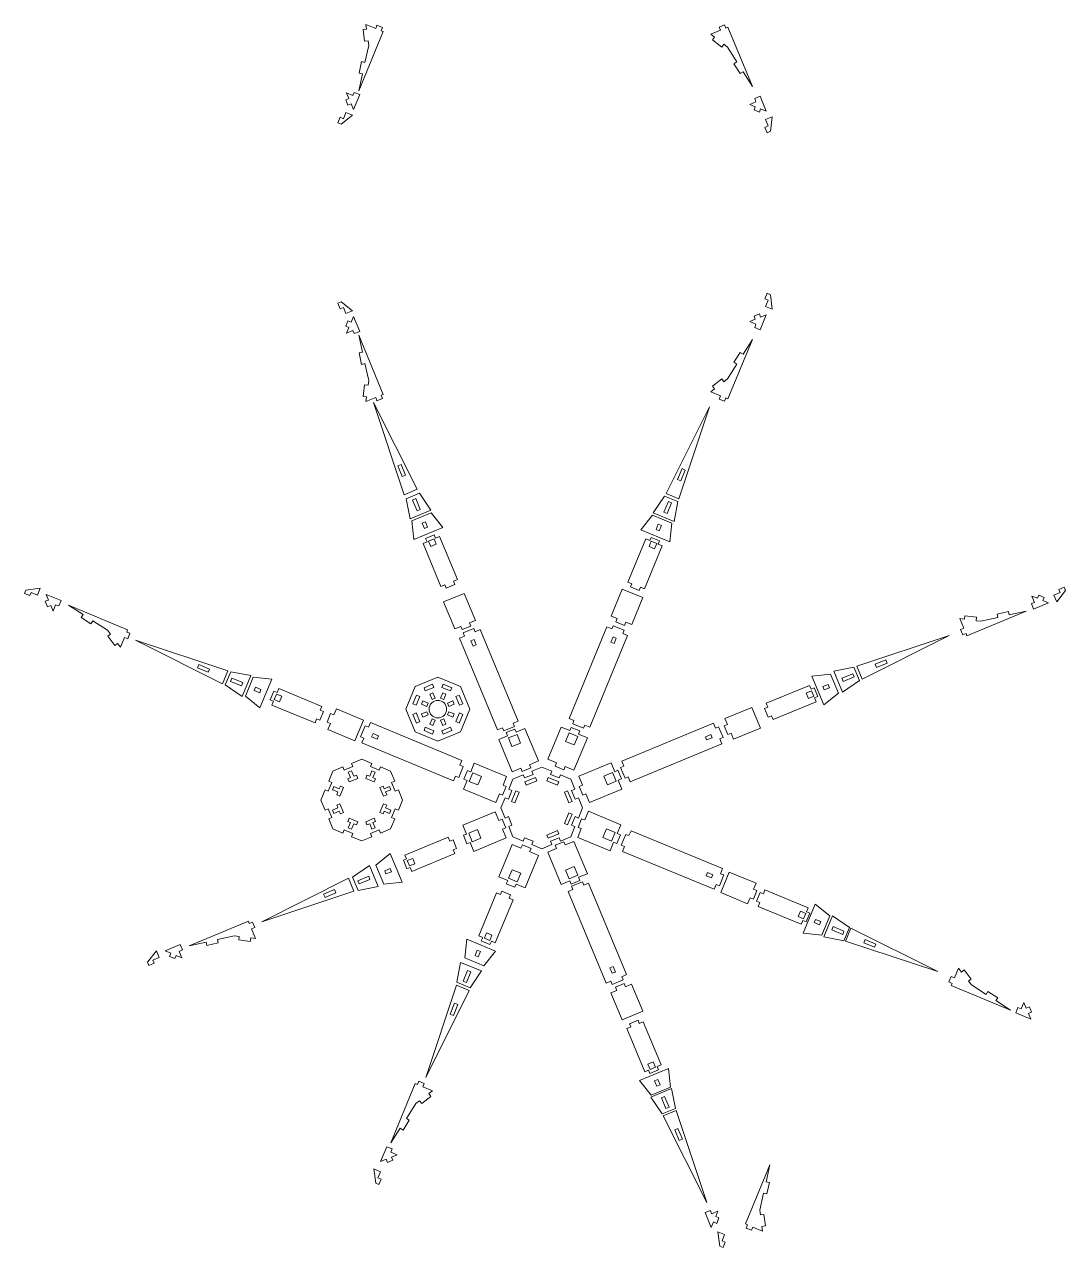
# Model space of a CAD drawing. Header units: millimetres. Extents: x -5563 to 1495, y -1833 to 2679.
# Drawn here: x -399 to 493, y -1833 to -785 of the extents above; entities that cross this region are included whole.
import ezdxf

# ---------------------------------------------------------------- set-up
doc = ezdxf.new("R2010")
doc.units = ezdxf.units.MM

msp = doc.modelspace()

# ---------------------------------------------------------------- linework, layer by layer
at = {"color": 7, "linetype": 'Continuous', "lineweight": 15}
for p, q in [((-106.4, -784.6), (-105.8, -788.7)), ((-98, -788.1), (-106.4, -784.6)), ((-96.9, -785.3), (-98, -788.1)), ((-92.3, -787.2), (-96.9, -785.3)), ((200.9, -784.9), (196.3, -786.8)), ((200.9, -784.9), (202.1, -787.7)), ((-112.6, -841.6), (-91.6, -790.7)), ((-105.8, -788.7), (-108.8, -789)), ((-107.5, -799), (-108.8, -789)), ((-92.3, -787.2), (-93.4, -790)), ((-93.4, -790), (-91.6, -790.7)), ((197.4, -789.6), (189.1, -793)), ((189.1, -793), (192.4, -795.5)), ((192.4, -795.5), (190.5, -797.9)), ((196.3, -786.8), (197.4, -789.6)), ((202.1, -787.7), (203.9, -786.9)), ((225, -837.7), (203.9, -786.9)), ((-104.5, -798.6), (-107.5, -799)), ((-104, -802.6), (-107.2, -817.2)), ((-104.5, -798.6), (-104, -802.6)), ((198.5, -804), (190.5, -797.9)), ((200.3, -801.6), (198.5, -804)), ((200.3, -801.6), (203.5, -804.1)), ((203.5, -804.1), (211.5, -816.7)), ((-110.2, -816.5), (-112.3, -826.3)), ((-107.2, -817.2), (-110.2, -816.5)), ((211.5, -816.7), (209, -818.3)), ((-109.4, -827), (-112.6, -841.6)), ((-109.4, -827), (-112.3, -826.3)), ((209, -818.3), (214.4, -826.7)), ((216.9, -825.1), (214.4, -826.7)), ((216.9, -825.1), (225, -837.7)), ((-123.7, -849.2), (-120.9, -848.1)), ((-120.9, -848.1), (-122.9, -843.3)), ((-122.9, -843.3), (-117.5, -845.5)), ((-117.5, -845.5), (-116.4, -842.8)), ((-111.7, -844.7), (-117, -857.5)), ((-116.4, -842.8), (-111.7, -844.7)), ((226.8, -848.1), (231.4, -846.2)), ((227.9, -850.9), (226.8, -848.1)), ((231.4, -846.2), (236.7, -859)), ((-121.8, -853.8), (-123.7, -849.2)), ((-119, -852.7), (-121.8, -853.8)), ((-117, -857.5), (-119, -852.7)), ((222.5, -853.1), (227.9, -850.9)), ((227.3, -855.1), (222.5, -853.1)), ((226.2, -857.9), (227.3, -855.1)), ((230.8, -859.8), (226.2, -857.9)), ((231.9, -857), (230.8, -859.8)), ((236.7, -859), (231.9, -857)), ((-130.4, -868.8), (-128.5, -864.2)), ((-127.7, -870), (-130.4, -868.8)), ((-128.5, -864.2), (-125.7, -865.4)), ((-117.8, -862.4), (-127.7, -870)), ((-125.7, -865.4), (-123.5, -860)), ((-123.5, -860), (-117.8, -862.4)), ((236.1, -866.2), (241.9, -863.9)), ((238.3, -871.6), (236.1, -866.2)), ((241.9, -863.9), (240.2, -876.2)), ((235.6, -872.8), (238.3, -871.6)), ((237.5, -877.4), (235.6, -872.8)), ((240.2, -876.2), (237.5, -877.4)), ((237.5, -1015), (235.6, -1019.7)), ((240.2, -1016.2), (237.5, -1015)), ((241.9, -1028.6), (240.2, -1016.2)), ((-127.7, -1022.4), (-130.4, -1023.6)), ((-130.4, -1023.6), (-128.5, -1028.2)), ((-128.5, -1028.2), (-125.7, -1027.1)), ((-117.8, -1030), (-127.7, -1022.4)), ((-125.7, -1027.1), (-123.5, -1032.4)), ((235.6, -1019.7), (238.3, -1020.8)), ((238.3, -1020.8), (236.1, -1026.2)), ((236.1, -1026.2), (241.9, -1028.6)), ((-123.5, -1032.4), (-117.8, -1030)), ((-117, -1034.9), (-119, -1039.7)), ((-111.7, -1047.7), (-117, -1034.9)), ((227.3, -1037.3), (222.5, -1039.3)), ((230.8, -1032.6), (226.2, -1034.5)), ((226.2, -1034.5), (227.3, -1037.3)), ((231.9, -1035.4), (230.8, -1032.6)), ((231.4, -1046.2), (236.7, -1033.4)), ((236.7, -1033.4), (231.9, -1035.4)), ((-121.8, -1038.6), (-123.7, -1043.2)), ((-123.7, -1043.2), (-120.9, -1044.3)), ((-120.9, -1044.3), (-122.9, -1049.1)), ((-122.9, -1049.1), (-117.5, -1046.9)), ((-119, -1039.7), (-121.8, -1038.6)), ((-117.5, -1046.9), (-116.4, -1049.6)), ((-116.4, -1049.6), (-111.7, -1047.7)), ((222.5, -1039.3), (227.9, -1041.5)), ((227.9, -1041.5), (226.8, -1044.3)), ((226.8, -1044.3), (231.4, -1046.2)), ((-112.6, -1050.9), (-91.6, -1101.7)), ((-109.4, -1065.5), (-112.6, -1050.9)), ((225, -1054.7), (203.9, -1105.5)), ((216.9, -1067.3), (225, -1054.7)), ((-109.4, -1065.5), (-112.3, -1066.1)), ((-110.2, -1075.9), (-112.3, -1066.1)), ((209, -1074.1), (214.4, -1065.7)), ((216.9, -1067.3), (214.4, -1065.7)), ((-107.2, -1075.2), (-110.2, -1075.9)), ((-104, -1089.8), (-107.2, -1075.2)), ((203.5, -1088.3), (211.5, -1075.7)), ((211.5, -1075.7), (209, -1074.1)), ((-104.5, -1093.8), (-104, -1089.8)), ((198.5, -1088.4), (190.5, -1094.5)), ((200.3, -1090.8), (198.5, -1088.4)), ((200.3, -1090.8), (203.5, -1088.3)), ((-107.5, -1093.5), (-108.8, -1103.4)), ((-104.5, -1093.8), (-107.5, -1093.5)), ((189.1, -1099.4), (192.4, -1096.9)), ((197.4, -1102.8), (189.1, -1099.4)), ((192.4, -1096.9), (190.5, -1094.5)), ((-105.8, -1103.8), (-108.8, -1103.4)), ((-106.4, -1107.8), (-105.8, -1103.8)), ((-98, -1104.4), (-106.4, -1107.8)), ((-62.6, -1183), (-99.9, -1108.6)), ((-99.9, -1108.6), (-73.6, -1187.6)), ((-96.9, -1107.1), (-98, -1104.4)), ((-92.3, -1105.2), (-96.9, -1107.1)), ((-93.4, -1102.4), (-91.6, -1101.7)), ((-92.3, -1105.2), (-93.4, -1102.4)), ((196.3, -1105.6), (197.4, -1102.8)), ((200.9, -1107.5), (196.3, -1105.6)), ((200.9, -1107.5), (202.1, -1104.7)), ((202.1, -1104.7), (203.9, -1105.5)), ((188.1, -1112.2), (150.8, -1186.7)), ((161.9, -1191.2), (188.1, -1112.2)), ((-76.2, -1161.7), (-79, -1162.8)), ((-79, -1162.8), (-75.2, -1172.1)), ((-72.4, -1170.9), (-76.2, -1161.7)), ((-75.2, -1172.1), (-72.4, -1170.9)), ((164.5, -1165.3), (160.7, -1174.6)), ((163.4, -1175.7), (167.3, -1166.5)), ((167.3, -1166.5), (164.5, -1165.3)), ((-73.6, -1187.6), (-62.6, -1183)), ((160.7, -1174.6), (163.4, -1175.7)), ((-60.5, -1186.4), (-71.9, -1191.1)), ((-71.9, -1191.1), (-68.6, -1208.3)), ((-63.6, -1191), (-66.4, -1192.2)), ((-66.4, -1192.2), (-62.6, -1201.4)), ((-59.8, -1200.2), (-63.6, -1191)), ((-50.7, -1200.9), (-60.5, -1186.4)), ((149.6, -1188.8), (139.8, -1203.2)), ((152.8, -1193.4), (148.9, -1202.6)), ((161, -1193.5), (149.6, -1188.8)), ((150.8, -1186.7), (161.9, -1191.2)), ((151.7, -1203.8), (155.5, -1194.5)), ((155.5, -1194.5), (152.8, -1193.4)), ((157.7, -1210.7), (161, -1193.5)), ((-68.6, -1208.3), (-50.7, -1200.9)), ((-50.6, -1203.2), (-67, -1210)), ((-62.6, -1201.4), (-59.8, -1200.2)), ((-40.5, -1215.7), (-50.6, -1203.2)), ((139.3, -1205.2), (129.3, -1217.7)), ((155.8, -1212), (139.3, -1205.2)), ((139.8, -1203.2), (157.7, -1210.7)), ((148.9, -1202.6), (151.7, -1203.8)), ((-67, -1210), (-65.3, -1225.9)), ((-65.3, -1225.9), (-40.5, -1215.7)), ((-55.4, -1210.8), (-58.2, -1212)), ((-58.2, -1212), (-56.3, -1216.6)), ((-56.3, -1216.6), (-53.5, -1215.4)), ((-53.5, -1215.4), (-55.4, -1210.8)), ((144.2, -1212.8), (142.3, -1217.4)), ((147, -1214), (144.2, -1212.8)), ((145, -1218.6), (147, -1214)), ((154.1, -1227.9), (155.8, -1212)), ((-55.2, -1225.2), (-47.8, -1222.1)), ((-54, -1227.9), (-55.2, -1225.2)), ((-48, -1225.5), (-52.7, -1227.4)), ((-46.1, -1230.1), (-48, -1225.5)), ((-47.8, -1222.1), (-46.7, -1224.9)), ((-43.3, -1223.5), (-46.7, -1224.9)), ((-43.3, -1223.5), (-28, -1260.4)), ((133.4, -1225.5), (118.1, -1262.5)), ((129.3, -1217.7), (154.1, -1227.9)), ((136.8, -1226.9), (133.4, -1225.5)), ((136.8, -1226.9), (138, -1224.2)), ((138, -1224.2), (145.3, -1227.2)), ((142.3, -1217.4), (145, -1218.6)), ((-54, -1227.9), (-57.4, -1229.3)), ((-57.4, -1229.3), (-42.1, -1266.3)), ((-52.7, -1227.4), (-50.7, -1232)), ((-50.7, -1232), (-46.1, -1230.1)), ((147.6, -1231.4), (132.3, -1268.3)), ((136.3, -1232.1), (138.2, -1227.5)), ((140.9, -1234), (136.3, -1232.1)), ((138.2, -1227.5), (142.8, -1229.4)), ((142.8, -1229.4), (140.9, -1234)), ((145.3, -1227.2), (144.2, -1230)), ((147.6, -1231.4), (144.2, -1230)), ((-385.5, -1267.8), (-397.9, -1269.4)), ((-387.9, -1273.6), (-385.5, -1267.8)), ((-38.7, -1264.9), (-42.1, -1266.3)), ((-37.6, -1267.7), (-38.7, -1264.9)), ((-30.2, -1264.6), (-37.6, -1267.7)), ((-28, -1260.4), (-31.3, -1261.8)), ((-31.3, -1261.8), (-30.2, -1264.6)), ((121.5, -1263.9), (118.1, -1262.5)), ((120.4, -1266.7), (121.5, -1263.9)), ((127.7, -1269.7), (120.4, -1266.7)), ((128.9, -1266.9), (127.7, -1269.7)), ((132.3, -1268.3), (128.9, -1266.9)), ((492, -1266.9), (487.4, -1268.8)), ((493.2, -1269.6), (492, -1266.9)), ((-397.9, -1269.4), (-399, -1272.2)), ((-399, -1272.2), (-394.4, -1274.1)), ((-394.4, -1274.1), (-393.2, -1271.4)), ((-393.2, -1271.4), (-387.9, -1273.6)), ((-378.4, -1277.9), (-381.2, -1279)), ((-380.4, -1273.1), (-378.4, -1277.9)), ((-367.6, -1278.4), (-380.4, -1273.1)), ((-369.5, -1283), (-367.6, -1278.4)), ((-39.8, -1279.5), (-22.1, -1272.2)), ((-22.1, -1272.2), (-12.6, -1295.3)), ((103.8, -1291.6), (113.3, -1268.5)), ((113.3, -1268.5), (131, -1275.8)), ((131, -1275.8), (121.5, -1298.9)), ((469.2, -1276.4), (464.4, -1274.5)), ((464.4, -1274.5), (466.6, -1279.9)), ((470.3, -1273.7), (469.2, -1276.4)), ((474.9, -1275.6), (470.3, -1273.7)), ((473.8, -1278.3), (474.9, -1275.6)), ((478.6, -1280.3), (473.8, -1278.3)), ((488.6, -1271.5), (483.2, -1273.8)), ((483.2, -1273.8), (485.6, -1279.5)), ((485.6, -1279.5), (493.2, -1269.6)), ((487.4, -1268.8), (488.6, -1271.5)), ((-381.2, -1279), (-379.3, -1283.7)), ((-379.3, -1283.7), (-376.5, -1282.5)), ((-376.5, -1282.5), (-374.5, -1287.3)), ((-374.5, -1287.3), (-372.3, -1281.9)), ((-372.3, -1281.9), (-369.5, -1283)), ((-361.4, -1282.4), (-310.6, -1303.4)), ((-348.8, -1290.4), (-361.4, -1282.4)), ((-30.2, -1302.6), (-39.8, -1279.5)), ((459.5, -1287.5), (408.7, -1308.5)), ((434.5, -1289.9), (444.3, -1287.8)), ((444.9, -1290.7), (444.3, -1287.8)), ((444.9, -1290.7), (459.5, -1287.5)), ((466.6, -1279.9), (463.9, -1281)), ((463.9, -1281), (465.8, -1285.6)), ((465.8, -1285.6), (478.6, -1280.3)), ((-348.8, -1290.4), (-350.4, -1292.9)), ((-342, -1298.3), (-350.4, -1292.9)), ((-340.4, -1295.8), (-342, -1298.3)), ((-327.8, -1303.8), (-340.4, -1295.8)), ((-12.6, -1295.3), (-17.7, -1297.4)), ((-17.7, -1297.4), (-16.6, -1300.2)), ((108.9, -1293.7), (103.8, -1291.6)), ((107.8, -1296.5), (108.9, -1293.7)), ((115.2, -1299.6), (107.8, -1296.5)), ((116.3, -1296.8), (115.2, -1299.6)), ((121.5, -1298.9), (116.3, -1296.8)), ((402.6, -1293.7), (406.6, -1294.3)), ((406, -1302), (402.6, -1293.7)), ((406.6, -1294.3), (407, -1291.3)), ((416.9, -1292.6), (407, -1291.3)), ((416.6, -1295.6), (416.9, -1292.6)), ((416.6, -1295.6), (420.6, -1296.1)), ((420.6, -1296.1), (435.2, -1292.9)), ((435.2, -1292.9), (434.5, -1289.9)), ((-325.3, -1307), (-327.8, -1303.8)), ((-325.3, -1307), (-327.7, -1308.9)), ((-327.7, -1308.9), (-321.6, -1316.8)), ((-313.3, -1309.9), (-316.7, -1318.2)), ((-310.5, -1311), (-313.3, -1309.9)), ((-311.4, -1305.3), (-310.6, -1303.4)), ((-308.6, -1306.4), (-311.4, -1305.3)), ((-308.6, -1306.4), (-310.5, -1311)), ((-25.1, -1300.5), (-30.2, -1302.6)), ((-21.9, -1308.8), (-26.2, -1310.5)), ((-24, -1303.2), (-25.1, -1300.5)), ((-16.6, -1300.2), (-24, -1303.2)), ((-23.1, -1306), (-13.8, -1302.2)), ((-21.9, -1308.8), (-23.1, -1306)), ((-13.8, -1302.2), (-12.7, -1305)), ((-8.5, -1303.2), (-12.7, -1305)), ((-8.5, -1303.2), (24, -1381.7)), ((100.2, -1300.9), (67.7, -1379.5)), ((117.9, -1308.3), (85.4, -1386.8)), ((104.5, -1302.7), (100.2, -1300.9)), ((103.6, -1314), (105.5, -1309.4)), ((104.5, -1302.7), (105.6, -1299.9)), ((105.5, -1309.4), (108.2, -1310.5)), ((105.6, -1299.9), (114.8, -1303.7)), ((114.8, -1303.7), (113.7, -1306.5)), ((117.9, -1308.3), (113.7, -1306.5)), ((393.5, -1308.2), (314.4, -1334.5)), ((319, -1345.6), (393.5, -1308.2)), ((403.3, -1303.2), (406, -1302)), ((405.2, -1307.8), (403.3, -1303.2)), ((405.2, -1307.8), (408, -1306.7)), ((408, -1306.7), (408.7, -1308.5)), ((-319.2, -1315), (-321.6, -1316.8)), ((-316.7, -1318.2), (-319.2, -1315)), ((-224.8, -1338.6), (-303.9, -1312.3)), ((-303.9, -1312.3), (-229.4, -1349.6)), ((-26.2, -1310.5), (6.4, -1389.1)), ((-16.5, -1312.8), (-13.7, -1311.7)), ((-14.6, -1317.4), (-16.5, -1312.8)), ((-14.6, -1317.4), (-11.8, -1316.3)), ((-11.8, -1316.3), (-13.7, -1311.7)), ((103.6, -1314), (106.3, -1315.1)), ((106.3, -1315.1), (108.2, -1310.5)), ((339.2, -1329.1), (329.9, -1332.9)), ((340.3, -1331.9), (339.2, -1329.1)), ((-249.6, -1333.1), (-250.7, -1335.9)), ((-250.7, -1335.9), (-241.5, -1339.7)), ((-240.3, -1337), (-249.6, -1333.1)), ((-241.5, -1339.7), (-240.3, -1337)), ((-229.4, -1349.6), (-224.8, -1338.6)), ((-222.2, -1339.3), (-226.9, -1350.7)), ((-205, -1342.6), (-222.2, -1339.3)), ((291.7, -1341.4), (275.8, -1343.1)), ((298.5, -1357.8), (291.7, -1341.4)), ((311.8, -1335.5), (294.6, -1338.8)), ((294.6, -1338.8), (302.1, -1356.8)), ((310.8, -1341), (301.5, -1344.8)), ((311.9, -1343.8), (310.8, -1341)), ((316.5, -1346.9), (311.8, -1335.5)), ((314.4, -1334.5), (319, -1345.6)), ((329.9, -1332.9), (331.1, -1335.7)), ((331.1, -1335.7), (340.3, -1331.9)), ((-226.9, -1350.7), (-212.5, -1360.6)), ((-221.2, -1344.8), (-222.3, -1347.6)), ((-222.3, -1347.6), (-213.1, -1351.4)), ((-212, -1348.6), (-221.2, -1344.8)), ((-213.1, -1351.4), (-212, -1348.6)), ((-212.5, -1360.6), (-205, -1342.6)), ((-202.9, -1343.9), (-209.7, -1360.3)), ((-187, -1345.6), (-202.9, -1343.9)), ((-197.2, -1370.4), (-187, -1345.6)), ((-64.2, -1351.9), (-72.2, -1371.4)), ((-44.7, -1343.9), (-64.2, -1351.9)), ((-49.2, -1350), (-56.6, -1353)), ((-48.1, -1352.8), (-49.2, -1350)), ((-25.3, -1351.9), (-44.7, -1343.9)), ((-40.2, -1350), (-41.3, -1352.8)), ((-32.8, -1353), (-40.2, -1350)), ((-17.2, -1371.4), (-25.3, -1351.9)), ((273.7, -1351), (236.7, -1366.3)), ((273.7, -1351), (275.1, -1354.4)), ((275.8, -1343.1), (286.1, -1367.8)), ((289.8, -1350.2), (285.1, -1352.1)), ((285.1, -1352.1), (286.3, -1354.9)), ((290.9, -1353), (289.8, -1350.2)), ((301.5, -1344.8), (302.7, -1347.6)), ((302.1, -1356.8), (316.5, -1346.9)), ((302.7, -1347.6), (311.9, -1343.8)), ((-209.7, -1360.3), (-197.2, -1370.4)), ((-200.9, -1352.7), (-202.1, -1355.5)), ((-202.1, -1355.5), (-197.4, -1357.4)), ((-196.3, -1354.6), (-200.9, -1352.7)), ((-197.4, -1357.4), (-196.3, -1354.6)), ((-188.4, -1363.3), (-185.3, -1355.9)), ((-185.3, -1355.9), (-182.5, -1357.1)), ((-185, -1363.1), (-183.1, -1358.5)), ((-183.1, -1358.5), (-178.5, -1360.4)), ((-182.5, -1357.1), (-181.1, -1353.7)), ((-181.1, -1353.7), (-144.2, -1369)), ((-178.5, -1360.4), (-180.4, -1365)), ((-63, -1359.4), (-66.1, -1366.8)), ((-63.3, -1368), (-60.3, -1360.6)), ((-60.3, -1360.6), (-63, -1359.4)), ((-56.6, -1353), (-55.5, -1355.8)), ((-55.5, -1355.8), (-48.1, -1352.8)), ((-48.9, -1357.4), (-51.7, -1358.5)), ((-51.7, -1358.5), (-49.7, -1363.2)), ((-49.7, -1363.2), (-47, -1362)), ((-47, -1362), (-48.9, -1357.4)), ((-40.6, -1357.4), (-42.5, -1362)), ((-42.5, -1362), (-39.7, -1363.2)), ((-41.3, -1352.8), (-34, -1355.8)), ((-37.8, -1358.5), (-40.6, -1357.4)), ((-39.7, -1363.2), (-37.8, -1358.5)), ((-34, -1355.8), (-32.8, -1353)), ((-26.4, -1359.4), (-29.2, -1360.6)), ((-29.2, -1360.6), (-26.1, -1368)), ((-23.4, -1366.8), (-26.4, -1359.4)), ((271, -1357.7), (275.6, -1355.7)), ((272.9, -1362.3), (271, -1357.7)), ((277.5, -1360.4), (272.9, -1362.3)), ((275.1, -1354.4), (277.8, -1353.2)), ((275.6, -1355.7), (277.5, -1360.4)), ((277.8, -1353.2), (280.9, -1360.6)), ((280.9, -1360.6), (278.1, -1361.7)), ((278.1, -1361.7), (279.5, -1365.1)), ((286.1, -1367.8), (298.5, -1357.8)), ((286.3, -1354.9), (290.9, -1353)), ((-185.6, -1364.5), (-188.4, -1363.3)), ((-187, -1367.9), (-185.6, -1364.5)), ((-187, -1367.9), (-150, -1383.2)), ((-180.4, -1365), (-185, -1363.1)), ((-145.6, -1372.4), (-144.2, -1369)), ((-145.6, -1372.4), (-142.8, -1373.5)), ((-133.8, -1376.4), (-131.7, -1371.2)), ((-131.7, -1371.2), (-108.6, -1380.8)), ((-72.2, -1371.4), (-64.2, -1390.8)), ((-66.1, -1366.8), (-63.3, -1368)), ((-57.5, -1364.4), (-58.7, -1367.2)), ((-58.7, -1367.2), (-54.1, -1369.1)), ((-52.9, -1366.3), (-57.5, -1364.4)), ((-54.1, -1369.1), (-52.9, -1366.3)), ((-31.9, -1364.4), (-36.5, -1366.3)), ((-36.5, -1366.3), (-35.4, -1369.1)), ((-35.4, -1369.1), (-30.8, -1367.2)), ((-30.8, -1367.2), (-31.9, -1364.4)), ((-26.1, -1368), (-23.4, -1366.8)), ((-25.3, -1390.8), (-17.2, -1371.4)), ((201.3, -1379.5), (224.4, -1369.9)), ((224.4, -1369.9), (231.8, -1387.6)), ((235.3, -1370.8), (238.1, -1369.7)), ((238.4, -1378.2), (235.3, -1370.8)), ((236.7, -1366.3), (238.1, -1369.7)), ((279.5, -1365.1), (242.6, -1380.4)), ((-150, -1383.2), (-148.6, -1379.8)), ((-145.9, -1380.9), (-148.6, -1379.8)), ((-142.8, -1373.5), (-145.9, -1380.9)), ((-139.6, -1382.6), (-136.6, -1375.2)), ((-136.8, -1383.8), (-139.6, -1382.6)), ((-136.6, -1375.2), (-133.8, -1376.4)), ((-108.6, -1380.8), (-115.9, -1398.5)), ((-104.3, -1386.9), (-102.6, -1382.7)), ((-102.6, -1382.7), (-24.1, -1415.3)), ((-63.3, -1374.7), (-66.1, -1375.9)), ((-66.1, -1375.9), (-63, -1383.3)), ((-60.3, -1382.1), (-63.3, -1374.7)), ((-63, -1383.3), (-60.3, -1382.1)), ((-54.1, -1373.6), (-58.7, -1375.5)), ((-58.7, -1375.5), (-57.5, -1378.3)), ((-57.5, -1378.3), (-52.9, -1376.4)), ((-52.9, -1376.4), (-54.1, -1373.6)), ((-49.7, -1379.6), (-51.7, -1384.2)), ((-47, -1380.7), (-49.7, -1379.6)), ((-48.9, -1385.3), (-47, -1380.7)), ((-39.7, -1379.6), (-42.5, -1380.7)), ((-42.5, -1380.7), (-40.6, -1385.3)), ((-37.8, -1384.2), (-39.7, -1379.6)), ((-35.4, -1373.6), (-36.5, -1376.4)), ((-36.5, -1376.4), (-31.9, -1378.3)), ((-30.8, -1375.5), (-35.4, -1373.6)), ((-31.9, -1378.3), (-30.8, -1375.5)), ((-26.1, -1374.7), (-29.2, -1382.1)), ((-29.2, -1382.1), (-26.4, -1383.3)), ((-26.4, -1383.3), (-23.4, -1375.9)), ((-23.4, -1375.9), (-26.1, -1374.7)), ((24, -1381.7), (19.8, -1383.5)), ((19.8, -1383.5), (21, -1386.3)), ((71.9, -1381.2), (67.7, -1379.5)), ((70.8, -1384), (71.9, -1381.2)), ((191.4, -1383.5), (112.9, -1416)), ((193.1, -1387.7), (191.4, -1383.5)), ((203.5, -1384.6), (201.3, -1379.5)), ((241.2, -1377.1), (238.4, -1378.2)), ((241.2, -1377.1), (242.6, -1380.4)), ((-139, -1388.9), (-136.8, -1383.8)), ((-115.9, -1398.5), (-139, -1388.9)), ((-110.9, -1395), (-107.1, -1385.8)), ((-107.1, -1385.8), (-104.3, -1386.9)), ((-101.5, -1395.2), (-100.3, -1392.4)), ((-100.3, -1392.4), (-95.7, -1394.3)), ((-64.2, -1390.8), (-44.7, -1398.9)), ((-55.5, -1386.9), (-56.6, -1389.7)), ((-56.6, -1389.7), (-49.2, -1392.7)), ((-48.1, -1390), (-55.5, -1386.9)), ((-51.7, -1384.2), (-48.9, -1385.3)), ((-49.2, -1392.7), (-48.1, -1390)), ((-44.7, -1398.9), (-25.3, -1390.8)), ((-34, -1386.9), (-41.3, -1390)), ((-41.3, -1390), (-40.2, -1392.7)), ((-40.6, -1385.3), (-37.8, -1384.2)), ((-40.2, -1392.7), (-32.8, -1389.7)), ((-32.8, -1389.7), (-34, -1386.9)), ((10.6, -1387.3), (6.4, -1389.1)), ((11.7, -1390.1), (10.6, -1387.3)), ((21, -1386.3), (11.7, -1390.1)), ((13.8, -1391.5), (21.2, -1388.5)), ((15, -1394.3), (13.8, -1391.5)), ((23.1, -1393.1), (15.7, -1396.1)), ((21.2, -1388.5), (22.3, -1391.2)), ((29.9, -1388.1), (22.3, -1391.2)), ((26.2, -1400.5), (23.1, -1393.1)), ((29.9, -1388.1), (41.4, -1415.8)), ((61, -1386.7), (49.5, -1414.4)), ((68.5, -1389.8), (61, -1386.7)), ((64.7, -1399), (67.7, -1391.6)), ((67.7, -1391.6), (75.1, -1394.7)), ((68.5, -1389.8), (69.6, -1387)), ((69.6, -1387), (77, -1390.1)), ((80, -1387.8), (70.8, -1384)), ((77, -1390.1), (75.9, -1392.8)), ((83.4, -1396), (75.9, -1392.8)), ((81.2, -1385), (80, -1387.8)), ((85.4, -1386.8), (81.2, -1385)), ((184.5, -1395.1), (189.1, -1393.2)), ((189.1, -1393.2), (190.3, -1395.9)), ((193.1, -1387.7), (195.9, -1386.6)), ((195.9, -1386.6), (199.7, -1395.8)), ((200.7, -1385.8), (203.5, -1384.6)), ((203.8, -1393.1), (200.7, -1385.8)), ((206.5, -1392), (203.8, -1393.1)), ((208.7, -1397.1), (206.5, -1392)), ((231.8, -1387.6), (208.7, -1397.1)), ((-108.2, -1396.2), (-110.9, -1395)), ((-109.9, -1400.4), (-108.2, -1396.2)), ((-109.9, -1400.4), (-31.4, -1432.9)), ((-101.5, -1395.2), (-96.8, -1397.1)), ((-96.8, -1397.1), (-95.7, -1394.3)), ((15, -1394.3), (7.4, -1397.4)), ((7.4, -1397.4), (18.9, -1425.1)), ((15.7, -1396.1), (18.8, -1403.5)), ((18.8, -1403.5), (26.2, -1400.5)), ((72.1, -1402.1), (64.7, -1399)), ((83.4, -1396), (71.9, -1423.7)), ((75.1, -1394.7), (72.1, -1402.1)), ((198.7, -1401.2), (120.2, -1433.7)), ((184.5, -1395.1), (185.6, -1397.8)), ((185.6, -1397.8), (190.3, -1395.9)), ((199.7, -1395.8), (197, -1396.9)), ((198.7, -1401.2), (197, -1396.9)), ((-110, -1414.3), (-118.7, -1417.9)), ((-101.3, -1417.9), (-110, -1414.3)), ((57, -1417.5), (49.5, -1414.4)), ((-134.7, -1424.5), (-138.3, -1433.2)), ((-126.1, -1420.9), (-134.7, -1424.5)), ((-124.9, -1423.7), (-126.1, -1420.9)), ((-117.5, -1420.6), (-124.9, -1423.7)), ((-121.5, -1425.4), (-118.7, -1424.2)), ((-119.6, -1430), (-121.5, -1425.4)), ((-117.5, -1420.6), (-118.7, -1417.9)), ((-118.7, -1424.2), (-116.8, -1428.9)), ((-103.1, -1428.9), (-101.2, -1424.2)), ((-102.4, -1420.6), (-101.3, -1417.9)), ((-95.1, -1423.7), (-102.4, -1420.6)), ((-101.2, -1424.2), (-98.5, -1425.4)), ((-98.5, -1425.4), (-100.4, -1430)), ((-95.1, -1423.7), (-93.9, -1420.9)), ((-85.2, -1424.5), (-93.9, -1420.9)), ((-81.6, -1433.2), (-85.2, -1424.5)), ((-23, -1420.6), (-26.9, -1429.9)), ((-25.8, -1419.5), (-24.1, -1415.3)), ((-25.8, -1419.5), (-23, -1420.6)), ((-22.4, -1431.4), (-19.4, -1424)), ((-19.4, -1424), (-16.6, -1425.1)), ((-13.5, -1417.6), (-16.6, -1425.1)), ((-13.5, -1417.6), (14.2, -1429.1)), ((26.4, -1422), (18.9, -1425.1)), ((27.6, -1424.8), (26.4, -1422)), ((35, -1421.7), (27.6, -1424.8)), ((41.4, -1415.8), (33.8, -1419)), ((33.8, -1419), (35, -1421.7)), ((44.3, -1421), (35.7, -1424.6)), ((36.8, -1427.4), (35.7, -1424.6)), ((53, -1424.6), (44.3, -1421)), ((51.9, -1427.4), (53, -1424.6)), ((55.9, -1420.3), (57, -1417.5)), ((63.3, -1423.3), (55.9, -1420.3)), ((64.4, -1420.6), (63.3, -1423.3)), ((71.9, -1423.7), (64.4, -1420.6)), ((103.7, -1417.5), (76, -1428.9)), ((106.8, -1425), (103.7, -1417.5)), ((106.8, -1425), (109.6, -1423.8)), ((109.6, -1423.8), (112.7, -1431.2)), ((111.8, -1421.4), (114.6, -1420.2)), ((115.7, -1430.6), (111.8, -1421.4)), ((114.6, -1420.2), (112.9, -1416)), ((-135.6, -1434.3), (-138.6, -1441.7)), ((-135.6, -1434.3), (-138.3, -1433.2)), ((-121.9, -1431), (-119.6, -1430)), ((-120.7, -1433.7), (-121.9, -1431)), ((-113.4, -1430.7), (-120.7, -1433.7)), ((-116.8, -1428.9), (-114.5, -1427.9)), ((-114.5, -1427.9), (-113.4, -1430.7)), ((-106.6, -1430.7), (-105.5, -1427.9)), ((-99.2, -1433.7), (-106.6, -1430.7)), ((-105.5, -1427.9), (-103.1, -1428.9)), ((-100.4, -1430), (-98.1, -1431)), ((-98.1, -1431), (-99.2, -1433.7)), ((-84.4, -1434.3), (-81.6, -1433.2)), ((-81.3, -1441.7), (-84.4, -1434.3)), ((-31.4, -1432.9), (-29.6, -1428.7)), ((-26.9, -1429.9), (-29.6, -1428.7)), ((-19.7, -1432.5), (-22.8, -1440.1)), ((-19.7, -1432.5), (-22.4, -1431.4)), ((-17.8, -1433.3), (-14.7, -1425.9)), ((-10.4, -1436.4), (-17.8, -1433.3)), ((-14.7, -1425.9), (-7.4, -1429)), ((-7.4, -1429), (-10.4, -1436.4)), ((14.2, -1429.1), (11.1, -1436.6)), ((19.6, -1431.3), (16, -1439.9)), ((28.3, -1427.7), (19.6, -1431.3)), ((29.4, -1430.4), (28.3, -1427.7)), ((36.8, -1427.4), (29.4, -1430.4)), ((39, -1430), (29.7, -1433.8)), ((29.7, -1433.8), (30.9, -1436.6)), ((30.9, -1436.6), (40.1, -1432.8)), ((40.1, -1432.8), (39, -1430)), ((49.7, -1430), (48.6, -1432.8)), ((48.6, -1432.8), (57.8, -1436.6)), ((59, -1433.8), (49.7, -1430)), ((59.3, -1430.4), (51.9, -1427.4)), ((57.8, -1436.6), (59, -1433.8)), ((59.3, -1430.4), (60.4, -1427.7)), ((69.1, -1431.3), (60.4, -1427.7)), ((72.7, -1439.9), (69.1, -1431.3)), ((79.1, -1436.5), (76, -1428.9)), ((97.6, -1428.8), (105, -1425.8)), ((100.6, -1436.2), (97.6, -1428.8)), ((108, -1433.1), (100.6, -1436.2)), ((105, -1425.8), (108, -1433.1)), ((112.7, -1431.2), (109.9, -1432.4)), ((113, -1439.9), (109.9, -1432.4)), ((118.4, -1429.5), (115.7, -1430.6)), ((120.2, -1433.7), (118.4, -1429.5)), ((-141.4, -1440.6), (-145, -1449.3)), ((-138.6, -1441.7), (-141.4, -1440.6)), ((-135, -1440.5), (-133.9, -1437.8)), ((-130.4, -1442.4), (-135, -1440.5)), ((-133.9, -1437.8), (-129.2, -1439.7)), ((-131.4, -1444.7), (-130.4, -1442.4)), ((-128.6, -1445.9), (-131.4, -1444.7)), ((-129.2, -1439.7), (-128.3, -1437.4)), ((-125.5, -1438.5), (-128.6, -1445.9)), ((-128.3, -1437.4), (-125.5, -1438.5)), ((-94.4, -1438.5), (-91.7, -1437.4)), ((-91.4, -1445.9), (-94.4, -1438.5)), ((-91.7, -1437.4), (-90.7, -1439.7)), ((-88.6, -1444.7), (-91.4, -1445.9)), ((-90.7, -1439.7), (-86.1, -1437.8)), ((-84.9, -1440.5), (-89.6, -1442.4)), ((-89.6, -1442.4), (-88.6, -1444.7)), ((-86.1, -1437.8), (-84.9, -1440.5)), ((-81.3, -1441.7), (-78.6, -1440.6)), ((-75, -1449.3), (-78.6, -1440.6)), ((-22.8, -1440.1), (4.9, -1451.5)), ((8.1, -1444), (4.9, -1451.5)), ((10.8, -1445.2), (8.1, -1444)), ((13.9, -1437.8), (10.8, -1445.2)), ((11.1, -1436.6), (13.9, -1437.8)), ((18.8, -1441.1), (15.7, -1448.5)), ((18.8, -1441.1), (16, -1439.9)), ((22.2, -1441.4), (18.3, -1450.6)), ((21.1, -1451.8), (24.9, -1442.6)), ((24.9, -1442.6), (22.2, -1441.4)), ((66.5, -1441.4), (63.8, -1442.6)), ((63.8, -1442.6), (67.6, -1451.8)), ((70.4, -1450.6), (66.5, -1441.4)), ((69.9, -1441.1), (72.7, -1439.9)), ((73, -1448.5), (69.9, -1441.1)), ((76.3, -1437.6), (79.1, -1436.5)), ((79.4, -1445), (76.3, -1437.6)), ((82.2, -1443.9), (79.4, -1445)), ((85.3, -1451.4), (82.2, -1443.9)), ((113, -1439.9), (85.3, -1451.4)), ((-145, -1449.3), (-141.4, -1457.9)), ((-138.6, -1456.8), (-141.4, -1457.9)), ((-138.6, -1456.8), (-135.6, -1464.2)), ((-135, -1458), (-130.4, -1456.1)), ((-131.4, -1453.8), (-128.6, -1452.6)), ((-130.4, -1456.1), (-131.4, -1453.8)), ((-128.6, -1452.6), (-125.5, -1460)), ((-94.4, -1460), (-91.4, -1452.6)), ((-91.4, -1452.6), (-88.6, -1453.8)), ((-88.6, -1453.8), (-89.6, -1456.1)), ((-89.6, -1456.1), (-84.9, -1458)), ((-84.4, -1464.2), (-81.3, -1456.8)), ((-81.3, -1456.8), (-78.6, -1457.9)), ((-78.6, -1457.9), (-75, -1449.3)), ((12.9, -1447.3), (9.3, -1456)), ((9.3, -1456), (12.9, -1464.7)), ((15.7, -1448.5), (12.9, -1447.3)), ((18.3, -1450.6), (21.1, -1451.8)), ((67.6, -1451.8), (70.4, -1450.6)), ((73, -1448.5), (75.8, -1447.3)), ((79.3, -1456), (75.8, -1447.3)), ((75.8, -1464.7), (79.3, -1456)), ((-135.6, -1464.2), (-138.3, -1465.3)), ((-138.3, -1465.3), (-134.7, -1474)), ((-133.9, -1460.8), (-135, -1458)), ((-129.2, -1458.9), (-133.9, -1460.8)), ((-128.3, -1461.2), (-129.2, -1458.9)), ((-125.5, -1460), (-128.3, -1461.2)), ((-121.9, -1467.6), (-120.7, -1464.8)), ((-120.7, -1464.8), (-113.4, -1467.9)), ((-106.6, -1467.9), (-99.2, -1464.8)), ((-99.2, -1464.8), (-98.1, -1467.6)), ((-91.7, -1461.2), (-94.4, -1460)), ((-90.7, -1458.9), (-91.7, -1461.2)), ((-86.1, -1460.8), (-90.7, -1458.9)), ((-84.9, -1458), (-86.1, -1460.8)), ((-85.2, -1474), (-81.6, -1465.3)), ((-84.4, -1464.2), (-81.6, -1465.3)), ((-23.2, -1470.8), (4.5, -1459.3)), ((4.5, -1459.3), (7.6, -1466.9)), ((7.6, -1466.9), (10.4, -1465.7)), ((10.4, -1465.7), (13.5, -1473.1)), ((15.7, -1463.5), (12.9, -1464.7)), ((15.7, -1463.5), (18.8, -1470.9)), ((67.6, -1460.2), (63.8, -1469.5)), ((66.5, -1470.6), (70.4, -1461.4)), ((70.4, -1461.4), (67.6, -1460.2)), ((69.9, -1470.9), (73, -1463.5)), ((73, -1463.5), (75.8, -1464.7)), ((75.4, -1472.7), (78.5, -1465.3)), ((78.5, -1465.3), (81.3, -1466.4)), ((81.3, -1466.4), (84.4, -1458.9)), ((112.1, -1470.4), (84.4, -1458.9)), ((-134.7, -1474), (-126.1, -1477.6)), ((-124.9, -1474.8), (-126.1, -1477.6)), ((-124.9, -1474.8), (-117.5, -1477.9)), ((-119.6, -1468.5), (-121.9, -1467.6)), ((-121.5, -1473.2), (-119.6, -1468.5)), ((-118.7, -1474.3), (-121.5, -1473.2)), ((-116.8, -1469.7), (-118.7, -1474.3)), ((-117.5, -1477.9), (-118.7, -1480.7)), ((-114.5, -1470.6), (-116.8, -1469.7)), ((-113.4, -1467.9), (-114.5, -1470.6)), ((-105.5, -1470.6), (-106.6, -1467.9)), ((-103.1, -1469.7), (-105.5, -1470.6)), ((-101.2, -1474.3), (-103.1, -1469.7)), ((-102.4, -1477.9), (-95.1, -1474.8)), ((-102.4, -1477.9), (-101.3, -1480.7)), ((-98.5, -1473.2), (-101.2, -1474.3)), ((-98.1, -1467.6), (-100.4, -1468.5)), ((-100.4, -1468.5), (-98.5, -1473.2)), ((-95.1, -1474.8), (-93.9, -1477.6)), ((-93.9, -1477.6), (-85.2, -1474)), ((-23.2, -1470.8), (-20.1, -1478.4)), ((-10.9, -1474.5), (-18.2, -1477.6)), ((-18.2, -1477.6), (-15.2, -1485)), ((-7.8, -1481.9), (-10.9, -1474.5)), ((13.5, -1473.1), (10.7, -1474.3)), ((10.7, -1474.3), (13.8, -1481.8)), ((18.8, -1470.9), (16, -1472.1)), ((16, -1472.1), (19.6, -1480.8)), ((57.8, -1475.4), (48.6, -1479.3)), ((59, -1478.2), (57.8, -1475.4)), ((63.8, -1469.5), (66.5, -1470.6)), ((69.1, -1480.8), (72.7, -1472.1)), ((69.9, -1470.9), (72.7, -1472.1)), ((75.1, -1481.4), (78.2, -1473.8)), ((78.2, -1473.8), (75.4, -1472.7)), ((99.7, -1474.1), (96.7, -1481.5)), ((107.1, -1477.2), (99.7, -1474.1)), ((104.1, -1484.6), (107.1, -1477.2)), ((109, -1477.9), (112.1, -1470.4)), ((109, -1477.9), (111.7, -1479.1)), ((119, -1479.8), (120.8, -1475.6)), ((199.3, -1508.1), (120.8, -1475.6)), ((-118.7, -1480.7), (-110, -1484.3)), ((-110, -1484.3), (-101.3, -1480.7)), ((-72.9, -1496.4), (-35.9, -1481.1)), ((-34.5, -1484.5), (-35.9, -1481.1)), ((-34.5, -1484.5), (-31.7, -1483.3)), ((-31.7, -1483.3), (-28.7, -1490.7)), ((-22.9, -1479.5), (-20.1, -1478.4)), ((-19.8, -1486.9), (-22.9, -1479.5)), ((-17, -1485.7), (-19.8, -1486.9)), ((-17, -1485.7), (-13.9, -1493.3)), ((-15.2, -1485), (-7.8, -1481.9)), ((-13.9, -1493.3), (13.8, -1481.8)), ((7.5, -1515.1), (19, -1487.4)), ((19, -1487.4), (26.5, -1490.5)), ((19.6, -1480.8), (28.3, -1484.4)), ((26.5, -1490.5), (27.7, -1487.7)), ((27.7, -1487.7), (35.1, -1490.8)), ((29.4, -1481.6), (28.3, -1484.4)), ((29.4, -1481.6), (36.8, -1484.6)), ((36.8, -1484.6), (35.7, -1487.4)), ((35.7, -1487.4), (44.3, -1491)), ((44.3, -1491), (53, -1487.4)), ((48.6, -1479.3), (49.7, -1482)), ((49.7, -1482), (59, -1478.2)), ((51.9, -1484.6), (59.3, -1481.6)), ((51.9, -1484.6), (53, -1487.4)), ((55.8, -1488.1), (63.2, -1485.1)), ((57, -1490.9), (55.8, -1488.1)), ((59.3, -1481.6), (60.4, -1484.4)), ((60.4, -1484.4), (69.1, -1480.8)), ((63.2, -1485.1), (64.3, -1487.8)), ((64.3, -1487.8), (71.9, -1484.7)), ((83.4, -1512.4), (71.9, -1484.7)), ((102.8, -1492.9), (75.1, -1481.4)), ((96.7, -1481.5), (104.1, -1484.6)), ((102.8, -1492.9), (105.9, -1485.3)), ((108.7, -1486.5), (105.9, -1485.3)), ((111.7, -1479.1), (108.7, -1486.5)), ((112.4, -1487.9), (116.3, -1478.7)), ((115.2, -1489.1), (112.4, -1487.9)), ((116.3, -1478.7), (119, -1479.8)), ((-85.5, -1495), (-98, -1505)), ((-75.2, -1519.7), (-85.5, -1495)), ((-71.5, -1499.8), (-72.9, -1496.4)), ((-67, -1510.5), (-30.1, -1495.2)), ((-28.7, -1490.7), (-31.5, -1491.9)), ((-30.1, -1495.2), (-31.5, -1491.9)), ((30, -1524.4), (41.5, -1496.7)), ((35.1, -1490.8), (33.9, -1493.5)), ((33.9, -1493.5), (41.5, -1496.7)), ((49.4, -1494), (57, -1490.9)), ((60.9, -1521.7), (49.4, -1494)), ((113.5, -1493.3), (115.2, -1489.1)), ((192, -1525.8), (113.5, -1493.3)), ((-103.4, -1505.5), (-117.9, -1515.3)), ((-95.9, -1523.5), (-103.4, -1505.5)), ((-98, -1505), (-91.1, -1521.4)), ((-85.7, -1507.9), (-90.3, -1509.9)), ((-84.6, -1510.7), (-85.7, -1507.9)), ((-74.2, -1500.9), (-71.5, -1499.8)), ((-71.2, -1508.3), (-74.2, -1500.9)), ((-68.4, -1507.2), (-71.2, -1508.3)), ((-70.9, -1501.2), (-66.3, -1499.3)), ((-69, -1505.8), (-70.9, -1501.2)), ((-64.4, -1503.9), (-69, -1505.8)), ((-67, -1510.5), (-68.4, -1507.2)), ((-66.3, -1499.3), (-64.4, -1503.9)), ((18.9, -1509), (15.8, -1516.3)), ((26.3, -1512), (18.9, -1509)), ((64.6, -1509.4), (72, -1506.3)), ((67.7, -1516.8), (64.6, -1509.4)), ((72, -1506.3), (75.1, -1513.7)), ((197.6, -1512.4), (199.3, -1508.1)), ((-121.2, -1516.3), (-195.7, -1553.6)), ((-116.7, -1527.3), (-121.2, -1516.3)), ((-117.9, -1515.3), (-113.1, -1526.7)), ((-104, -1514.6), (-113.2, -1518.5)), ((-113.2, -1518.5), (-112.1, -1521.2)), ((-112.1, -1521.2), (-102.9, -1517.4)), ((-102.9, -1517.4), (-104, -1514.6)), ((-91.1, -1521.4), (-75.2, -1519.7)), ((-90.3, -1509.9), (-89.2, -1512.6)), ((-89.2, -1512.6), (-84.6, -1510.7)), ((7.5, -1515.1), (15.1, -1518.2)), ((13.9, -1521), (15.1, -1518.2)), ((15.8, -1516.3), (23.2, -1519.4)), ((23.2, -1519.4), (26.3, -1512)), ((60.9, -1521.7), (68.4, -1518.6)), ((75.1, -1513.7), (67.7, -1516.8)), ((69.6, -1521.4), (68.4, -1518.6)), ((77, -1518.3), (69.6, -1521.4)), ((69.9, -1523.2), (79.1, -1519.4)), ((75.8, -1515.5), (83.4, -1512.4)), ((75.8, -1515.5), (77, -1518.3)), ((79.1, -1519.4), (80.3, -1522.2)), ((186.2, -1511.5), (185.1, -1514.2)), ((185.1, -1514.2), (189.7, -1516.1)), ((186.2, -1511.5), (190.9, -1513.4)), ((190.9, -1513.4), (189.7, -1516.1)), ((200.3, -1513.5), (196.5, -1522.7)), ((197.6, -1512.4), (200.3, -1513.5)), ((197.7, -1528.6), (205, -1511)), ((205, -1511), (228.1, -1520.5)), ((-195.7, -1553.6), (-116.7, -1527.3)), ((-133.3, -1526.1), (-142.6, -1529.9)), ((-142.6, -1529.9), (-141.4, -1532.7)), ((-141.4, -1532.7), (-132.2, -1528.9)), ((-132.2, -1528.9), (-133.3, -1526.1)), ((-113.1, -1526.7), (-95.9, -1523.5)), ((-9.7, -1565.8), (5.6, -1528.9)), ((9, -1530.3), (5.6, -1528.9)), ((9, -1530.3), (10.1, -1527.5)), ((10.1, -1527.5), (17.5, -1530.6)), ((21.3, -1524), (13.9, -1521)), ((22.4, -1521.3), (21.3, -1524)), ((22.4, -1521.3), (30, -1524.4)), ((66.8, -1527.7), (71, -1526)), ((99.4, -1606.3), (66.8, -1527.7)), ((71, -1526), (69.9, -1523.2)), ((80.3, -1522.2), (84.5, -1520.4)), ((117, -1598.9), (84.5, -1520.4)), ((192, -1525.8), (193.7, -1521.6)), ((196.5, -1522.7), (193.7, -1521.6)), ((220.7, -1538.2), (197.7, -1528.6)), ((228.7, -1526.8), (225.7, -1534.2)), ((228.1, -1520.5), (225.9, -1525.7)), ((225.9, -1525.7), (228.7, -1526.8)), ((228.4, -1536), (231.5, -1528.6)), ((231.5, -1528.6), (234.2, -1529.7)), ((234.2, -1529.7), (235.6, -1526.3)), ((272.6, -1541.7), (235.6, -1526.3)), ((4.4, -1571.7), (19.7, -1534.7)), ((17.5, -1530.6), (16.4, -1533.3)), ((19.7, -1534.7), (16.4, -1533.3)), ((222.9, -1533.1), (220.7, -1538.2)), ((225.7, -1534.2), (222.9, -1533.1)), ((231.2, -1537.1), (228.4, -1536)), ((229.8, -1540.5), (231.2, -1537.1)), ((266.7, -1555.8), (229.8, -1540.5)), ((278.6, -1538.6), (268.4, -1563.3)), ((291.1, -1548.6), (278.6, -1538.6)), ((264.1, -1549.1), (266, -1544.5)), ((268.7, -1551), (264.1, -1549.1)), ((266, -1544.5), (270.6, -1546.4)), ((270.6, -1546.4), (268.7, -1551)), ((274, -1546.2), (270.9, -1553.6)), ((271.2, -1545), (272.6, -1541.7)), ((271.2, -1545), (274, -1546.2)), ((284.3, -1565.1), (291.1, -1548.6)), ((293.5, -1548.6), (286, -1566.6)), ((307.9, -1558.4), (293.5, -1548.6)), ((-258, -1574.2), (-207.1, -1553.2)), ((-206.4, -1555), (-207.1, -1553.2)), ((-203.6, -1553.9), (-206.4, -1555)), ((-201.7, -1558.5), (-204.5, -1559.7)), ((-204.5, -1559.7), (-201, -1568)), ((-203.6, -1553.9), (-201.7, -1558.5)), ((266.7, -1555.8), (268.1, -1552.4)), ((270.9, -1553.6), (268.1, -1552.4)), ((278.9, -1551.6), (277.7, -1554.3)), ((277.7, -1554.3), (282.3, -1556.2)), ((283.5, -1553.5), (278.9, -1551.6)), ((282.3, -1556.2), (283.5, -1553.5)), ((294.1, -1557.8), (292.9, -1560.5)), ((292.9, -1560.5), (302.2, -1564.4)), ((303.3, -1561.6), (294.1, -1557.8)), ((302.2, -1564.4), (303.3, -1561.6)), ((303.2, -1569.9), (307.9, -1558.4)), ((309.3, -1559), (304.7, -1570.1)), ((383.8, -1596.3), (309.3, -1559)), ((-243.4, -1571), (-258, -1574.2)), ((-243.4, -1571), (-242.7, -1573.9)), ((-233, -1571.8), (-242.7, -1573.9)), ((-219, -1565.6), (-233.6, -1568.8)), ((-233.6, -1568.8), (-233, -1571.8)), ((-215, -1566.1), (-219, -1565.6)), ((-215, -1566.1), (-215.4, -1569.1)), ((-215.4, -1569.1), (-205.5, -1570.4)), ((-205.1, -1567.4), (-205.5, -1570.4)), ((-201, -1568), (-205.1, -1567.4)), ((-20, -1568.6), (-21.7, -1584.5)), ((4.7, -1578.8), (-20, -1568.6)), ((-6.3, -1567.2), (-9.7, -1565.8)), ((-7.5, -1570), (-6.3, -1567.2)), ((-0.1, -1573.1), (-7.5, -1570)), ((-4.9, -1567.8), (-3, -1563.2)), ((-0.3, -1569.7), (-4.9, -1567.8)), ((-3, -1563.2), (1.6, -1565.1)), ((1.6, -1565.1), (-0.3, -1569.7)), ((1.1, -1570.3), (-0.1, -1573.1)), ((4.4, -1571.7), (1.1, -1570.3)), ((268.4, -1563.3), (284.3, -1565.1)), ((286, -1566.6), (303.2, -1569.9)), ((304.7, -1570.1), (383.8, -1596.3)), ((321.4, -1568.9), (320.2, -1571.6)), ((320.2, -1571.6), (329.5, -1575.5)), ((330.6, -1572.7), (321.4, -1568.9)), ((-285.9, -1578.4), (-293.5, -1588.3)), ((-283.5, -1584.2), (-285.9, -1578.4)), ((-265.5, -1573.2), (-278.3, -1578.5)), ((-278.3, -1578.5), (-273.5, -1580.5)), ((-273.5, -1580.5), (-274.6, -1583.3)), ((-270, -1585.2), (-268.9, -1582.4)), ((-268.9, -1582.4), (-264.1, -1584.4)), ((-266.3, -1579), (-263.6, -1577.8)), ((-264.1, -1584.4), (-266.3, -1579)), ((-263.6, -1577.8), (-265.5, -1573.2)), ((-11, -1577.9), (-12.9, -1582.5)), ((-12.9, -1582.5), (-10.2, -1583.7)), ((-8.2, -1579.1), (-11, -1577.9)), ((-10.2, -1583.7), (-8.2, -1579.1)), ((-5.3, -1591.3), (4.7, -1578.8)), ((329.5, -1575.5), (330.6, -1572.7)), ((-293.5, -1588.3), (-292.4, -1591.1)), ((-292.4, -1591.1), (-287.8, -1589.2)), ((-288.9, -1586.4), (-283.5, -1584.2)), ((-287.8, -1589.2), (-288.9, -1586.4)), ((-274.6, -1583.3), (-270, -1585.2)), ((-25.3, -1588.4), (-28.5, -1605.5)), ((-7.3, -1595.8), (-25.3, -1588.4)), ((-21.7, -1584.5), (-5.3, -1591.3)), ((102.7, -1593.2), (105.4, -1592)), ((102.7, -1593.2), (104.6, -1597.8)), ((105.4, -1592), (107.4, -1596.7)), ((-19.2, -1595.3), (-23, -1604.5)), ((-20.3, -1605.7), (-16.4, -1596.4)), ((-16.4, -1596.4), (-19.2, -1595.3)), ((-17.1, -1610.3), (-7.3, -1595.8)), ((104.6, -1597.8), (107.4, -1596.7)), ((114, -1603.5), (104.7, -1607.3)), ((112.8, -1600.7), (117, -1598.9)), ((112.8, -1600.7), (114, -1603.5)), ((393.3, -1605.2), (395.2, -1600.6)), ((395.2, -1600.6), (398, -1601.7)), ((398, -1601.7), (401.4, -1593.4)), ((401.4, -1593.4), (403.9, -1596.7)), ((403.9, -1596.7), (406.3, -1594.8)), ((412.4, -1602.8), (406.3, -1594.8)), ((410, -1604.6), (412.4, -1602.8)), ((-28.8, -1608), (-55.1, -1687)), ((-55.1, -1687), (-17.8, -1612.5)), ((-17.8, -1612.5), (-28.8, -1608)), ((-28.5, -1605.5), (-17.1, -1610.3)), ((-23, -1604.5), (-20.3, -1605.7)), ((99.4, -1606.3), (103.6, -1604.5)), ((104.7, -1607.3), (103.6, -1604.5)), ((103.6, -1614.5), (108.7, -1612.4)), ((107.6, -1609.6), (115, -1606.5)), ((108.7, -1612.4), (107.6, -1609.6)), ((115, -1606.5), (116.1, -1609.3)), ((116.1, -1609.3), (121.3, -1607.2)), ((121.3, -1607.2), (130.8, -1630.3)), ((393.3, -1605.2), (396.1, -1606.4)), ((396.1, -1606.4), (395.3, -1608.2)), ((446.1, -1629.3), (395.3, -1608.2)), ((410, -1604.6), (412.5, -1607.8)), ((412.5, -1607.8), (425.1, -1615.9)), ((425.1, -1615.9), (426.7, -1613.3)), ((426.7, -1613.3), (435.1, -1618.7)), ((-30.4, -1623.5), (-34.2, -1632.7)), ((-31.4, -1633.9), (-27.6, -1624.6)), ((-27.6, -1624.6), (-30.4, -1623.5)), ((113.2, -1637.6), (103.6, -1614.5)), ((433.5, -1621.2), (435.1, -1618.7)), ((433.5, -1621.2), (446.1, -1629.3)), ((457.4, -1622.9), (455.2, -1628.3)), ((459.4, -1627.7), (457.4, -1622.9)), ((-34.2, -1632.7), (-31.4, -1633.9)), ((130.8, -1630.3), (113.2, -1637.6)), ((452.4, -1627.2), (450.5, -1631.8)), ((450.5, -1631.8), (463.3, -1637.1)), ((455.2, -1628.3), (452.4, -1627.2)), ((462.2, -1626.6), (459.4, -1627.7)), ((461.3, -1632.3), (464.1, -1631.2)), ((463.3, -1637.1), (461.3, -1632.3)), ((464.1, -1631.2), (462.2, -1626.6)), ((120.5, -1643.8), (117.2, -1645.2)), ((132.5, -1682.2), (117.2, -1645.2)), ((119.4, -1641.1), (126.8, -1638)), ((120.5, -1643.8), (119.4, -1641.1)), ((126.8, -1638), (127.9, -1640.8)), ((131.3, -1639.4), (127.9, -1640.8)), ((146.6, -1676.3), (131.3, -1639.4)), ((135.3, -1675.6), (139.9, -1673.7)), ((137.2, -1680.2), (135.3, -1675.6)), ((139.9, -1673.7), (141.9, -1678.3)), ((146.6, -1676.3), (143.2, -1677.7)), ((152.8, -1679.5), (128, -1689.7)), ((135.8, -1680.8), (132.5, -1682.2)), ((137, -1683.6), (135.8, -1680.8)), ((144.4, -1680.5), (137, -1683.6)), ((141.9, -1678.3), (137.2, -1680.2)), ((143.2, -1677.7), (144.4, -1680.5)), ((154.5, -1695.4), (152.8, -1679.5)), ((-85.1, -1743.1), (-64.1, -1692.3)), ((-62.2, -1693.1), (-64.1, -1692.3)), ((-61.1, -1690.3), (-62.2, -1693.1)), ((-61.1, -1690.3), (-56.4, -1692.2)), ((-56.4, -1692.2), (-57.6, -1695)), ((-57.6, -1695), (-49.3, -1698.4)), ((128, -1689.7), (138.1, -1702.2)), ((155.6, -1696.4), (137.7, -1703.8)), ((138.1, -1702.2), (154.5, -1695.4)), ((143.8, -1688.8), (141, -1690)), ((141, -1690), (142.9, -1694.6)), ((142.9, -1694.6), (145.7, -1693.4)), ((145.7, -1693.4), (143.8, -1688.8)), ((158.9, -1713.6), (155.6, -1696.4)), ((-60.4, -1707), (-63.7, -1709.5)), ((-60.4, -1707), (-58.6, -1709.4)), ((-58.6, -1709.4), (-50.7, -1703.3)), ((-49.3, -1698.4), (-52.5, -1700.9)), ((-52.5, -1700.9), (-50.7, -1703.3)), ((137.7, -1703.8), (147.5, -1718.3)), ((149.6, -1703.3), (146.8, -1704.4)), ((146.8, -1704.4), (150.6, -1713.7)), ((153.4, -1712.5), (149.6, -1703.3)), ((-63.7, -1709.5), (-71.7, -1722.1)), ((147.5, -1718.3), (158.9, -1713.6)), ((159.4, -1715.3), (148.4, -1719.8)), ((150.6, -1713.7), (153.4, -1712.5)), ((185.7, -1794.3), (159.4, -1715.3)), ((-69.2, -1723.7), (-74.5, -1732.1)), ((-71.7, -1722.1), (-69.2, -1723.7)), ((148.4, -1719.8), (185.7, -1794.3)), ((-77.1, -1730.5), (-85.1, -1743.1)), ((-77.1, -1730.5), (-74.5, -1732.1)), ((161, -1730.8), (158.3, -1731.9)), ((158.3, -1731.9), (162.1, -1741.2)), ((164.9, -1740), (161, -1730.8)), ((-88.5, -1746.4), (-93.8, -1759.2)), ((-83.9, -1748.3), (-88.5, -1746.4)), ((-85.1, -1751), (-83.9, -1748.3)), ((162.1, -1741.2), (164.9, -1740)), ((-93.8, -1759.2), (-89, -1757.2)), ((-89, -1757.2), (-87.9, -1760)), ((-87.9, -1760), (-83.3, -1758)), ((-79.6, -1753.3), (-85.1, -1751)), ((-84.4, -1755.3), (-79.6, -1753.3)), ((-83.3, -1758), (-84.4, -1755.3)), ((-93.8, -1767.8), (-99.6, -1765.4)), ((-99.6, -1765.4), (-98, -1777.7)), ((-96.1, -1773.1), (-93.8, -1767.8)), ((239.8, -1761.8), (218.8, -1812.6)), ((236.6, -1776.4), (239.8, -1761.8)), ((-98, -1777.7), (-95.2, -1778.9)), ((-93.3, -1774.3), (-96.1, -1773.1)), ((-95.2, -1778.9), (-93.3, -1774.3)), ((236.6, -1776.4), (239.5, -1777)), ((237.3, -1786.8), (239.5, -1777)), ((231.2, -1800.7), (234.4, -1786.1)), ((234.4, -1786.1), (237.3, -1786.8)), ((188.8, -1801), (184.2, -1802.9)), ((189.9, -1803.8), (188.8, -1801)), ((195.3, -1801.5), (189.9, -1803.8)), ((193.4, -1806.3), (195.3, -1801.5)), ((231.7, -1804.8), (231.2, -1800.7)), ((184.2, -1802.9), (189.5, -1815.7)), ((189.5, -1815.7), (191.5, -1810.9)), ((191.5, -1810.9), (194.2, -1812.1)), ((196.1, -1807.4), (193.4, -1806.3)), ((194.2, -1812.1), (196.1, -1807.4)), ((220.6, -1813.4), (218.8, -1812.6)), ((219.5, -1816.1), (220.6, -1813.4)), ((231.7, -1804.8), (234.7, -1804.4)), ((234.7, -1804.4), (236, -1814.3)), ((201, -1821.7), (195.3, -1819.3)), ((195.3, -1819.3), (196.9, -1831.7)), ((198.8, -1827), (201, -1821.7)), ((219.5, -1816.1), (224.1, -1818)), ((224.1, -1818), (225.2, -1815.3)), ((225.2, -1815.3), (233.6, -1818.7)), ((233, -1814.7), (236, -1814.3)), ((233.6, -1818.7), (233, -1814.7)), ((196.9, -1831.7), (199.7, -1832.8)), ((201.6, -1828.2), (198.8, -1827)), ((199.7, -1832.8), (201.6, -1828.2))]:
    msp.add_line(p, q, dxfattribs=at)
msp.add_circle((-44.7, -1371.4), 7.5, dxfattribs=at)

doc.saveas('drawing.dxf')
